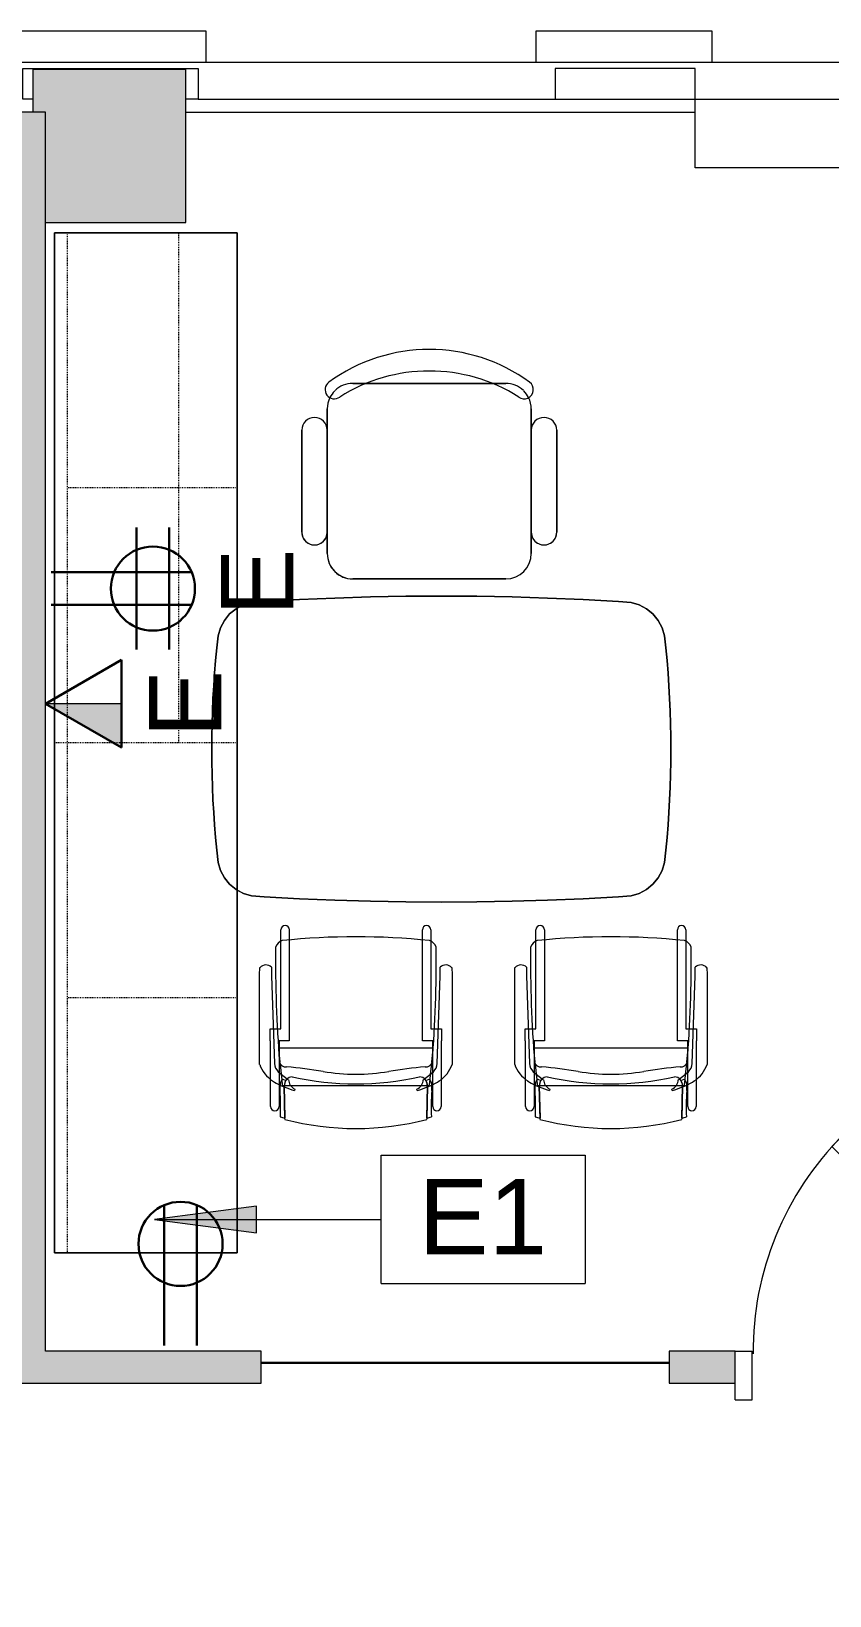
# Model space of a CAD drawing. Header units: inches. Extents: x 395 to 1878, y 644 to 1756.
# Drawn here: x 1168.1 to 1262, y 1571.5 to 1755.5 of the extents above; entities that cross this region are included whole.
import ezdxf

# ---------------------------------------------------------------- set-up
doc = ezdxf.new("R2010")
doc.units = ezdxf.units.IN
doc.header["$MEASUREMENT"] = 0
doc.linetypes.add('DASH 1_32_', pattern=[0.0625, 0.03125, -0.03125])
for name, color, linetype, lineweight in [('4694_52_BB$0$BHT', 7, 'Continuous', 9), ('4694_52_BB$0$BPT', 7, 'Continuous', 9), ('9t floor LINKED_dwg', 8, 'Continuous', 9), ('A-ANNO-KEYN', 231, 'Continuous', 9), ('A-ANNO-NOTE', 131, 'Continuous', 30), ('A-DOOR', 31, 'Continuous', 13), ('A-DOOR-FRAM', 31, 'Continuous', 20), ('A-GLAZ', 151, 'Continuous', 13), ('A-WALL-PATT', 111, 'Continuous', 13), ('I-FURN', 30, 'Continuous', 9), ('I-WALL', 2, 'Continuous', 13)]:
    doc.layers.add(name, color=color, linetype=linetype, lineweight=lineweight)
doc.styles.add('Arial_2', font='arial.ttf', dxfattribs={"height": 8.851796})
doc.styles.add('Swis721 Lt BT', font='swissl.ttf', dxfattribs={"height": 8.514638})

# ---------------------------------------------------------------- blocks, each defined once
blk = doc.blocks.new('9t floor LINKED_dwg-4848483-FIRST FLOOR POWER _ SIGNAL')
at = {"layer": '4694_52_BB$0$BHT'}
h = blk.add_hatch(color=256, dxfattribs=at)
h.paths.add_polyline_path([(464.5, 1484.5), (464.5, 1502.5), (446.5, 1502.5), (446.5, 1484.5)], flags=0)
h.paths.add_polyline_path([(450.28, 1613.51), (466.28, 1613.51), (466.28, 1613.94), (464.88, 1613.94), (464.88, 1617.69), (466.28, 1617.69), (466.28, 1626.51), (450.28, 1626.51), (450.28, 1620.5)], flags=0)
h.paths.add_polyline_path([(1058.75, 1731.51), (1062.93, 1731.51), (1062.93, 1747.5), (1049.93, 1747.5), (1049.93, 1731.51), (1058.75, 1731.51)], flags=0)
h.paths.add_polyline_path([(565.93, 1731.51), (578.93, 1731.51), (578.93, 1747.5), (565.93, 1747.5), (565.93, 1742.53)], flags=0)
h.paths.add_polyline_path([(810.73, 1731.51), (823.73, 1731.51), (823.73, 1747.5), (810.73, 1747.5)], flags=0)
h.paths.add_polyline_path([(446.5, 1733), (464.5, 1733), (464.5, 1751), (446.5, 1751)], flags=0)
h.paths.add_polyline_path([(928.25, 1733), (944.5, 1733), (944.5, 1746), (946.25, 1746), (946.25, 1751), (928.25, 1751), (928.25, 1746)], flags=0)
h.paths.add_polyline_path([(1169.75, 1733), (1186.25, 1733), (1186.25, 1751), (1168.25, 1751), (1168.25, 1746), (1169.75, 1746)], flags=0)
h.paths.add_polyline_path([(688.75, 1733), (706.25, 1733), (706.25, 1751), (688.25, 1751), (688.25, 1746), (688.75, 1746), (688.75, 1733.5)], flags=0)
at = {"layer": '4694_52_BB$0$BPT'}
for p, q in [((1186.63, 1751.88), (1229.43, 1751.88)), ((1246.18, 1751.88), (1289.43, 1751.88)), ((1187.68, 1747.51), (1229.68, 1747.51)), ((1246.18, 1747.51), (1290.17, 1747.51)), ((1186.25, 1746), (1246.18, 1746))]:
    blk.add_line(p, q, dxfattribs=at)
at = {"layer": '4694_52_BB$0$BPT', "flags": 128}
for points in [[(1188.63, 1755.5), (1165.63, 1755.5), (1165.63, 1751.88), (1188.63, 1751.88)], [(1248.18, 1755.5), (1227.43, 1755.5), (1227.43, 1751.88), (1248.18, 1751.88)], [(1229.68, 1747.5), (1246.18, 1747.5), (1246.18, 1751.13), (1229.68, 1751.13)]]:
    blk.add_lwpolyline(points, close=True, dxfattribs=at)
for points in [[(1168.25, 1747.5), (1167.08, 1747.5), (1167.08, 1751.13), (1187.68, 1751.13), (1187.68, 1747.5), (1186.25, 1747.5)], [(1186.25, 1751), (1168.25, 1751), (1168.25, 1746)], [(1169.75, 1733), (1186.25, 1733), (1186.25, 1751)], [(1291.19, 1739.45), (1246.18, 1739.45), (1246.18, 1747.5)]]:
    blk.add_lwpolyline(points, dxfattribs=at)
blk = doc.blocks.new('Single Flush - OTJ_SOLIDFLUSH_ALUM-4929015-FIRST FLOOR POWER _ SIGNAL')
at = {"layer": 'A-DOOR', "color": 8, "lineweight": 20}
for p, q in [((-7.42, 27.2), (-8.65, 25.96)), ((-8.65, 25.96), (16.67, 0.64)), ((17.91, 1.87), (-7.42, 27.2)), ((16.67, 0.64), (17.91, 1.87))]:
    blk.add_line(p, q, dxfattribs=at)
at = {"layer": 'A-DOOR', "lineweight": 9}
blk.add_arc((17.91, 1.87), 35.81, 135, 180.5, dxfattribs=at)
at = {"layer": 'A-DOOR-FRAM', "color": 8}
for p, q in [((-20, -3.87), (-20, 1.87)), ((-20, 1.87), (-18, 1.87)), ((-18, -3.87), (-18, 1.87)), ((18, -3.87), (18, 1.87)), ((18, 1.87), (20, 1.87)), ((20, -3.87), (20, 1.87)), ((-20, -3.87), (-18, -3.87)), ((18, -3.87), (20, -3.87))]:
    blk.add_line(p, q, dxfattribs=at)
blk = doc.blocks.new('Frameless opening with glazing - 48_ x 96_-4931144-FIRST FLOOR POWER _ SIGNAL')
at = {"layer": 'A-GLAZ', "lineweight": 30}
blk.add_line((-25.5, -0.5), (22.5, -0.5), dxfattribs=at)
blk = doc.blocks.new('F-Haworth_Chair_X99-Seminar - X99 Seminar Chair with Glides-V11-FIRST FLOOR POWER _ SIGNAL')
at = {"layer": 'I-FURN'}
for p, q in [((-8.82, 9.44), (-8.82, 10.78)), ((-8.82, -0.89), (-8.82, 9.44)), ((-7.83, 10.78), (-7.83, 9.57)), ((-7.83, 9.57), (-7.83, -2.27)), ((7.83, 9.57), (7.83, 10.78)), ((7.83, -2.27), (7.83, 9.57)), ((8.82, 10.78), (8.82, 9.44)), ((8.82, 9.44), (8.82, -0.89)), ((-11.32, 5.48), (-11.3, 6.32)), ((-9.92, 6.36), (-9.92, 5.36)), ((9.92, 5.36), (9.92, 6.36)), ((11.3, 6.32), (11.32, 5.48)), ((-11.32, -5.06), (-11.32, 5.48)), ((-9.92, 5.36), (-9.57, -4.97)), ((9.57, -4.97), (9.92, 5.36)), ((11.32, 5.48), (11.32, -5.06)), ((-10.07, -0.89), (-9.71, -0.89)), ((-10.07, -2.27), (-10.07, -0.89)), ((-9.71, -0.89), (-9.2, -0.89)), ((-9.2, -0.89), (-8.82, -0.89)), ((8.82, -0.89), (9.2, -0.89)), ((9.2, -0.89), (9.71, -0.89)), ((9.71, -0.89), (10.07, -0.89)), ((10.07, -0.89), (10.07, -2.27)), ((-10.04, -2.27), (-10.07, -2.27)), ((-10.04, -4.99), (-10.04, -2.27)), ((-9.07, -3.12), (9.07, -3.12)), ((-9.07, -3.2), (-9.07, -3.12)), ((-8.9, -4.8), (-9.07, -3.2)), ((-9.04, -2.27), (-9.04, -3.12)), ((-7.83, -2.27), (-9.04, -2.27)), ((-9.04, -3.12), (-9.04, -3.43)), ((-9.04, -3.43), (-9.04, -3.62)), ((-9.04, -3.62), (-9.04, -5.99)), ((9.04, -2.27), (7.83, -2.27)), ((9.07, -3.2), (8.9, -4.8)), ((9.04, -3.12), (9.04, -2.27)), ((9.04, -3.43), (9.04, -3.12)), ((9.04, -3.62), (9.04, -3.43)), ((9.04, -5.99), (9.04, -3.62)), ((9.07, -3.12), (9.07, -3.2)), ((10.04, -2.27), (10.04, -4.99)), ((10.07, -2.27), (10.04, -2.27)), ((-10.04, -6.81), (-10.04, -5)), ((-8.88, -4.99), (-8.89, -4.91)), ((-8.75, -6.22), (-8.88, -4.99)), ((8.88, -4.99), (8.75, -6.22)), ((8.89, -4.91), (8.88, -4.99)), ((10.04, -5), (10.04, -6.81)), ((-10.04, -10.02), (-10.04, -6.81)), ((-9.13, -5.92), (-8.07, -6.77)), ((-9.04, -5.99), (-9.04, -7.4)), ((-8.68, -6.87), (-8.75, -6.22)), ((-8.62, -7.42), (-8.68, -6.87)), ((-8.61, -6.81), (-8.23, -6.95)), ((-8.03, -6.81), (-7.95, -6.87)), ((7.95, -6.87), (8.03, -6.81)), ((8.07, -6.77), (9.13, -5.92)), ((8.23, -6.95), (8.61, -6.81)), ((8.68, -6.87), (8.62, -7.42)), ((8.75, -6.22), (8.68, -6.87)), ((9.04, -7.4), (9.04, -5.99)), ((10.04, -6.81), (10.04, -10.02)), ((-9.04, -7.4), (-9.04, -10.02)), ((-8.6, -7.6), (-8.62, -7.43)), ((-8.49, -7.6), (-8.56, -7.6)), ((-8.42, -7.57), (-8.34, -11.37)), ((-8.34, -11.52), (-8.42, -7.57)), ((-7.65, -7.6), (-8.4, -7.6)), ((7.65, -7.6), (-7.65, -7.6)), ((-7.18, -7.99), (-7.21, -8.13)), ((7.21, -8.13), (7.18, -7.99)), ((8.4, -7.6), (7.65, -7.6)), ((8.34, -11.37), (8.42, -7.57)), ((8.42, -7.57), (8.34, -11.52)), ((8.56, -7.6), (8.49, -7.6)), ((8.62, -7.43), (8.6, -7.6)), ((9.04, -10.02), (9.04, -7.4))]:
    blk.add_line(p, q, dxfattribs=at)
for centre, radius, start, end in [((-8.32, 10.78), 0.495, 0, 180), ((8.32, 10.78), 0.495, 0, 180), ((-8.21, 8.28), 1.31, 110.0433, 159.9567), ((0, -75.01), 84.96, 84.1475, 95.8525), ((8.21, 8.28), 1.31, 20.0433, 69.9567), ((144.06, 7.32), 153.52, 179.4749, 184.5213), ((-144.06, 7.32), 153.52, 355.4787, 0.5251), ((-10.58, 5.68), 0.956, 45.8901, 138.1099), ((10.58, 5.68), 0.956, 41.8901, 134.1099), ((-7.87, -3.92), 3.63, 198.1789, 238.0478), ((-8.18, -4.9), 1.39, 182.8013, 227.1078), ((-8.24, -4.59), 0.763, 194.2338, 275.7662), ((-11.32, -48.08), 42.84, 79.9767, 85.7699), ((11.32, -48.08), 42.84, 94.2301, 100.0233), ((8.24, -4.59), 0.763, 264.2338, 345.7662), ((8.18, -4.9), 1.39, 312.8922, 357.1987), ((7.87, -3.92), 3.63, 301.9522, 341.8211), ((-4.71, 1.15), 9.61, 238.0478, 243.9964), ((-5.2, -7.86), 3.74, 170.0936, 184.0143), ((-8.28, -7.33), 0.613, 122.5427, 170.0936), ((-7.37, -7.55), 1.05, 95.9554, 181.1786), ((-7.37, -7.55), 1.05, 145.2002, 181.1786), ((-6.55, -6.76), 1.38, 185.0878, 212.4248), ((0, 26.49), 33.83, 257.2285, 282.7715), ((0, 15.97), 22.19, 259.9767, 280.0233), ((7.37, -7.55), 1.05, 358.8214, 84.0446), ((6.55, -6.76), 1.38, 327.5752, 354.9122), ((7.37, -7.55), 1.05, 358.8214, 34.7998), ((8.28, -7.33), 0.613, 9.9064, 57.4573), ((5.2, -7.86), 3.74, 355.9857, 9.9064), ((4.71, 1.15), 9.61, 296.0036, 301.9522), ((-36.06, -10.03), 27.2, 357.4882, 4.0143), ((-4.71, 1.15), 9.61, 243.9964, 246.4906), ((-4.71, 1.15), 9.61, 246.6393, 247.073), ((-4.71, 1.15), 9.61, 247.2631, 254.9334), ((-6.55, -6.76), 1.38, 214.0187, 242.9497), ((6.55, -6.76), 1.38, 297.0503, 325.9813), ((4.71, 1.15), 9.61, 285.0666, 292.7369), ((4.71, 1.15), 9.61, 292.927, 293.3607), ((4.71, 1.15), 9.61, 293.5094, 296.0036), ((36.06, -10.03), 27.2, 175.9857, 182.5118), ((-9.54, -10.02), 0.498, 180, 0), ((9.54, -10.02), 0.498, 180, 0), ((0, 20.73), 33.17, 254.4478, 255.4234), ((0, 20.29), 32.89, 255.304, 284.6925), ((0, 20.73), 33.17, 284.5766, 285.5522)]:
    blk.add_arc(centre, radius, start, end, dxfattribs=at)
blk = doc.blocks.new('F-Haworth_Chair_X99-Seminar - X99 Seminar Chair with Glides-V12-FIRST FLOOR POWER _ SIGNAL')
at = {"layer": 'I-FURN'}
for p, q in [((-8.82, 9.44), (-8.82, 10.78)), ((-8.82, -0.89), (-8.82, 9.44)), ((-7.83, 10.78), (-7.83, 9.57)), ((-7.83, 9.57), (-7.83, -2.27)), ((7.83, 9.57), (7.83, 10.78)), ((7.83, -2.27), (7.83, 9.57)), ((8.82, 10.78), (8.82, 9.44)), ((8.82, 9.44), (8.82, -0.89)), ((-11.32, 5.48), (-11.3, 6.32)), ((-9.92, 6.36), (-9.92, 5.36)), ((9.92, 5.36), (9.92, 6.36)), ((11.3, 6.32), (11.32, 5.48)), ((-11.32, -5.06), (-11.32, 5.48)), ((-9.92, 5.36), (-9.57, -4.97)), ((9.57, -4.97), (9.92, 5.36)), ((11.32, 5.48), (11.32, -5.06)), ((-10.07, -0.89), (-9.71, -0.89)), ((-10.07, -2.27), (-10.07, -0.89)), ((-9.71, -0.89), (-9.2, -0.89)), ((-9.2, -0.89), (-8.82, -0.89)), ((8.82, -0.89), (9.2, -0.89)), ((9.2, -0.89), (9.71, -0.89)), ((9.71, -0.89), (10.07, -0.89)), ((10.07, -0.89), (10.07, -2.27)), ((-10.04, -2.27), (-10.07, -2.27)), ((-10.04, -4.99), (-10.04, -2.27)), ((-9.07, -3.12), (-5.83, -3.12)), ((-9.07, -3.2), (-9.07, -3.12)), ((-8.9, -4.8), (-9.07, -3.2)), ((-9.04, -2.27), (-9.04, -3.12)), ((-7.83, -2.27), (-9.04, -2.27)), ((-9.04, -3.12), (-9.04, -3.43)), ((-9.04, -3.43), (-9.04, -3.62)), ((-9.04, -3.62), (-9.04, -5.99)), ((-5.8, -3.12), (5.76, -3.12)), ((5.8, -3.12), (9.07, -3.12)), ((9.04, -2.27), (7.83, -2.27)), ((9.07, -3.2), (8.9, -4.8)), ((9.04, -3.12), (9.04, -2.27)), ((9.04, -3.43), (9.04, -3.12)), ((9.04, -3.62), (9.04, -3.43)), ((9.04, -5.99), (9.04, -3.62)), ((9.07, -3.12), (9.07, -3.2)), ((10.04, -2.27), (10.04, -4.99)), ((10.07, -2.27), (10.04, -2.27)), ((-10.04, -6.81), (-10.04, -5)), ((-8.88, -4.99), (-8.89, -4.91)), ((-8.75, -6.22), (-8.88, -4.99)), ((8.88, -4.99), (8.75, -6.22)), ((8.89, -4.91), (8.88, -4.99)), ((10.04, -5), (10.04, -6.81)), ((-10.04, -10.02), (-10.04, -6.81)), ((-9.13, -5.92), (-8.07, -6.77)), ((-9.04, -5.99), (-9.04, -7.4)), ((-8.68, -6.87), (-8.75, -6.22)), ((-8.62, -7.42), (-8.68, -6.87)), ((-8.61, -6.81), (-8.23, -6.95)), ((-8.03, -6.81), (-7.95, -6.87)), ((7.95, -6.87), (8.03, -6.81)), ((8.07, -6.77), (9.13, -5.92)), ((8.23, -6.95), (8.61, -6.81)), ((8.68, -6.87), (8.62, -7.42)), ((8.75, -6.22), (8.68, -6.87)), ((9.04, -7.4), (9.04, -5.99)), ((10.04, -6.81), (10.04, -10.02)), ((-9.04, -7.4), (-9.04, -10.02)), ((-8.6, -7.6), (-8.62, -7.43)), ((-8.49, -7.6), (-8.56, -7.6)), ((-8.42, -7.57), (-8.34, -11.37)), ((-8.34, -11.52), (-8.42, -7.57)), ((-7.65, -7.6), (-8.4, -7.6)), ((7.65, -7.6), (-7.65, -7.6)), ((-7.18, -7.99), (-7.21, -8.13)), ((7.21, -8.13), (7.18, -7.99)), ((8.4, -7.6), (7.65, -7.6)), ((8.34, -11.37), (8.42, -7.57)), ((8.42, -7.57), (8.34, -11.52)), ((8.56, -7.6), (8.49, -7.6)), ((8.62, -7.43), (8.6, -7.6)), ((9.04, -10.02), (9.04, -7.4))]:
    blk.add_line(p, q, dxfattribs=at)
for centre, radius, start, end in [((-8.32, 10.78), 0.495, 0, 180), ((8.32, 10.78), 0.495, 0, 180), ((-8.21, 8.28), 1.31, 110.0433, 159.9567), ((0, -75.01), 84.96, 84.1475, 95.8525), ((8.21, 8.28), 1.31, 20.0433, 69.9567), ((144.06, 7.32), 153.52, 179.4749, 184.5213), ((-144.06, 7.32), 153.52, 355.4787, 0.5251), ((-10.58, 5.68), 0.956, 45.8901, 138.1099), ((10.58, 5.68), 0.956, 41.8901, 134.1099), ((-7.87, -3.92), 3.63, 198.1789, 238.0478), ((-8.18, -4.9), 1.39, 182.8013, 227.1078), ((-8.24, -4.59), 0.763, 194.2338, 275.7662), ((-11.32, -48.08), 42.84, 79.9767, 85.7699), ((11.32, -48.08), 42.84, 94.2301, 100.0233), ((8.24, -4.59), 0.763, 264.2338, 345.7662), ((8.18, -4.9), 1.39, 312.8922, 357.1987), ((7.87, -3.92), 3.63, 301.9522, 341.8211), ((-4.71, 1.15), 9.61, 238.0478, 243.9964), ((-5.2, -7.86), 3.74, 170.0936, 184.0143), ((-8.28, -7.33), 0.613, 122.5427, 170.0936), ((-7.37, -7.55), 1.05, 95.9554, 181.1786), ((-7.37, -7.55), 1.05, 145.2002, 181.1786), ((-6.55, -6.76), 1.38, 185.0878, 212.4248), ((0, 26.49), 33.83, 257.2285, 282.7715), ((0, 15.97), 22.19, 259.9767, 280.0233), ((7.37, -7.55), 1.05, 358.8214, 84.0446), ((6.55, -6.76), 1.38, 327.5752, 354.9122), ((7.37, -7.55), 1.05, 358.8214, 34.7998), ((8.28, -7.33), 0.613, 9.9064, 57.4573), ((5.2, -7.86), 3.74, 355.9857, 9.9064), ((4.71, 1.15), 9.61, 296.0036, 301.9522), ((-36.06, -10.03), 27.2, 357.4882, 4.0143), ((-4.71, 1.15), 9.61, 243.9964, 246.4906), ((-4.71, 1.15), 9.61, 246.6393, 247.073), ((-4.71, 1.15), 9.61, 247.2631, 254.9334), ((-6.55, -6.76), 1.38, 214.0187, 242.9497), ((6.55, -6.76), 1.38, 297.0503, 325.9813), ((4.71, 1.15), 9.61, 285.0666, 292.7369), ((4.71, 1.15), 9.61, 292.927, 293.3607), ((4.71, 1.15), 9.61, 293.5094, 296.0036), ((36.06, -10.03), 27.2, 175.9857, 182.5118), ((-9.54, -10.02), 0.498, 180, 0), ((9.54, -10.02), 0.498, 180, 0), ((0, 20.73), 33.17, 254.4478, 255.4234), ((0, 20.29), 32.89, 255.304, 284.6925), ((0, 20.73), 33.17, 284.5766, 285.5522)]:
    blk.add_arc(centre, radius, start, end, dxfattribs=at)
blk = doc.blocks.new('T-Shaped Desk 14 - T-Shaped Desk 1-4946759-FIRST FLOOR POWER _ SIGNAL')
at = {"layer": 'I-FURN'}
for p, q in [((1416.2, 1608.31), (1394.7, 1608.31)), ((1394.7, 1608.31), (1394.7, 1488.31)), ((1394.7, 1488.31), (1394.7, 1608.31)), ((1394.7, 1608.31), (1416.2, 1608.31)), ((1416.2, 1488.31), (1416.2, 1608.31)), ((1416.2, 1608.31), (1416.2, 1564.16)), ((1416.93, 1564.55), (1416.06, 1564.08)), ((1416.06, 1564.08), (1416.2, 1564.16)), ((1416.2, 1564.16), (1416.93, 1564.55)), ((1416.2, 1564.14), (1416.2, 1530.97)), ((1417.87, 1564.83), (1416.93, 1564.55)), ((1416.93, 1564.55), (1417.87, 1564.83)), ((1419.36, 1564.93), (1417.87, 1564.83)), ((1417.87, 1564.83), (1419.36, 1564.93)), ((1423.52, 1565.16), (1419.36, 1564.93)), ((1419.36, 1564.93), (1423.52, 1565.16)), ((1427.69, 1565.33), (1423.52, 1565.16)), ((1423.52, 1565.16), (1427.69, 1565.33)), ((1431.86, 1565.46), (1427.69, 1565.33)), ((1427.69, 1565.33), (1431.86, 1565.46)), ((1436.03, 1565.54), (1431.86, 1565.46)), ((1431.86, 1565.46), (1436.03, 1565.54)), ((1440.2, 1565.56), (1436.03, 1565.54)), ((1436.03, 1565.54), (1440.2, 1565.56)), ((1444.37, 1565.54), (1440.2, 1565.56)), ((1440.2, 1565.56), (1444.37, 1565.54)), ((1448.54, 1565.46), (1444.37, 1565.54)), ((1444.37, 1565.54), (1448.54, 1565.46)), ((1452.7, 1565.33), (1448.54, 1565.46)), ((1448.54, 1565.46), (1452.7, 1565.33)), ((1456.87, 1565.16), (1452.7, 1565.33)), ((1452.7, 1565.33), (1456.87, 1565.16)), ((1461.04, 1564.93), (1456.87, 1565.16)), ((1456.87, 1565.16), (1461.04, 1564.93)), ((1462.52, 1564.83), (1461.04, 1564.93)), ((1461.04, 1564.93), (1462.52, 1564.83)), ((1463.46, 1564.55), (1462.52, 1564.83)), ((1462.52, 1564.83), (1463.46, 1564.55)), ((1464.33, 1564.08), (1463.46, 1564.55)), ((1463.46, 1564.55), (1464.33, 1564.08)), ((1414.68, 1562.7), (1414.22, 1561.83)), ((1414.22, 1561.83), (1414.68, 1562.7)), ((1415.3, 1563.46), (1414.68, 1562.7)), ((1414.68, 1562.7), (1415.3, 1563.46)), ((1416.06, 1564.08), (1415.3, 1563.46)), ((1415.3, 1563.46), (1416.06, 1564.08)), ((1465.09, 1563.46), (1464.33, 1564.08)), ((1464.33, 1564.08), (1465.09, 1563.46)), ((1465.71, 1562.7), (1465.09, 1563.46)), ((1465.09, 1563.46), (1465.71, 1562.7)), ((1466.18, 1561.83), (1465.71, 1562.7)), ((1465.71, 1562.7), (1466.18, 1561.83)), ((1413.93, 1560.89), (1413.78, 1559.46)), ((1413.78, 1559.46), (1413.93, 1560.89)), ((1414.22, 1561.83), (1413.93, 1560.89)), ((1413.93, 1560.89), (1414.22, 1561.83)), ((1466.46, 1560.89), (1466.18, 1561.83)), ((1466.18, 1561.83), (1466.46, 1560.89)), ((1466.61, 1559.46), (1466.46, 1560.89)), ((1466.46, 1560.89), (1466.61, 1559.46)), ((1413.78, 1559.46), (1413.64, 1557.97)), ((1413.64, 1557.97), (1413.78, 1559.46)), ((1466.75, 1557.97), (1466.61, 1559.46)), ((1466.61, 1559.46), (1466.75, 1557.97)), ((1413.64, 1557.97), (1413.52, 1556.49)), ((1413.52, 1556.49), (1413.64, 1557.97)), ((1466.87, 1556.49), (1466.75, 1557.97)), ((1466.75, 1557.97), (1466.87, 1556.49)), ((1413.42, 1555), (1413.34, 1553.52)), ((1413.34, 1553.52), (1413.42, 1555)), ((1413.52, 1556.49), (1413.42, 1555)), ((1413.42, 1555), (1413.52, 1556.49)), ((1466.97, 1555), (1466.87, 1556.49)), ((1466.87, 1556.49), (1466.97, 1555)), ((1467.05, 1553.52), (1466.97, 1555)), ((1466.97, 1555), (1467.05, 1553.52)), ((1413.34, 1553.52), (1413.28, 1552.03)), ((1413.28, 1552.03), (1413.34, 1553.52)), ((1467.11, 1552.03), (1467.05, 1553.52)), ((1467.05, 1553.52), (1467.11, 1552.03)), ((1413.28, 1552.03), (1413.23, 1550.54)), ((1413.23, 1550.54), (1413.28, 1552.03)), ((1467.16, 1550.54), (1467.11, 1552.03)), ((1467.11, 1552.03), (1467.16, 1550.54)), ((1413.23, 1550.54), (1413.21, 1549.05)), ((1413.21, 1549.05), (1413.23, 1550.54)), ((1467.19, 1549.05), (1467.16, 1550.54)), ((1467.16, 1550.54), (1467.19, 1549.05)), ((1413.21, 1549.05), (1413.2, 1547.56)), ((1413.2, 1547.56), (1413.21, 1549.05)), ((1467.2, 1547.56), (1467.19, 1549.05)), ((1467.19, 1549.05), (1467.2, 1547.56)), ((1413.2, 1547.56), (1413.21, 1546.08)), ((1413.21, 1546.08), (1413.2, 1547.56)), ((1413.21, 1546.08), (1413.23, 1544.59)), ((1413.23, 1544.59), (1413.21, 1546.08)), ((1467.16, 1544.59), (1467.19, 1546.08)), ((1467.19, 1546.08), (1467.16, 1544.59)), ((1467.19, 1546.08), (1467.2, 1547.56)), ((1467.2, 1547.56), (1467.19, 1546.08)), ((1413.23, 1544.59), (1413.28, 1543.1)), ((1413.28, 1543.1), (1413.23, 1544.59)), ((1467.11, 1543.1), (1467.16, 1544.59)), ((1467.16, 1544.59), (1467.11, 1543.1)), ((1413.28, 1543.1), (1413.34, 1541.61)), ((1413.34, 1541.61), (1413.28, 1543.1)), ((1467.05, 1541.61), (1467.11, 1543.1)), ((1467.11, 1543.1), (1467.05, 1541.61)), ((1413.34, 1541.61), (1413.42, 1540.12)), ((1413.42, 1540.12), (1413.34, 1541.61)), ((1466.97, 1540.12), (1467.05, 1541.61)), ((1467.05, 1541.61), (1466.97, 1540.12)), ((1413.42, 1540.12), (1413.52, 1538.64)), ((1413.52, 1538.64), (1413.42, 1540.12)), ((1413.52, 1538.64), (1413.64, 1537.16)), ((1413.64, 1537.16), (1413.52, 1538.64)), ((1466.75, 1537.16), (1466.87, 1538.64)), ((1466.87, 1538.64), (1466.75, 1537.16)), ((1466.87, 1538.64), (1466.97, 1540.12)), ((1466.97, 1540.12), (1466.87, 1538.64)), ((1413.64, 1537.16), (1413.78, 1535.67)), ((1413.78, 1535.67), (1413.64, 1537.16)), ((1466.61, 1535.67), (1466.75, 1537.16)), ((1466.75, 1537.16), (1466.61, 1535.67)), ((1413.78, 1535.67), (1413.93, 1534.24)), ((1413.93, 1534.24), (1413.78, 1535.67)), ((1466.46, 1534.24), (1466.61, 1535.67)), ((1466.61, 1535.67), (1466.46, 1534.24)), ((1413.93, 1534.24), (1414.22, 1533.3)), ((1414.22, 1533.3), (1413.93, 1534.24)), ((1414.22, 1533.3), (1414.68, 1532.43)), ((1414.68, 1532.43), (1414.22, 1533.3)), ((1465.71, 1532.43), (1466.18, 1533.3)), ((1466.18, 1533.3), (1465.71, 1532.43)), ((1466.18, 1533.3), (1466.46, 1534.24)), ((1466.46, 1534.24), (1466.18, 1533.3)), ((1414.68, 1532.43), (1415.3, 1531.67)), ((1415.3, 1531.67), (1414.68, 1532.43)), ((1415.3, 1531.67), (1416.06, 1531.05)), ((1416.06, 1531.05), (1415.3, 1531.67)), ((1416.06, 1531.05), (1416.93, 1530.58)), ((1416.2, 1530.97), (1416.06, 1531.05)), ((1463.46, 1530.58), (1464.33, 1531.05)), ((1464.33, 1531.05), (1463.46, 1530.58)), ((1464.33, 1531.05), (1465.09, 1531.67)), ((1465.09, 1531.67), (1464.33, 1531.05)), ((1465.09, 1531.67), (1465.71, 1532.43)), ((1465.71, 1532.43), (1465.09, 1531.67)), ((1416.93, 1530.58), (1416.2, 1530.97)), ((1416.2, 1530.97), (1416.2, 1488.31)), ((1416.93, 1530.58), (1417.87, 1530.3)), ((1417.87, 1530.3), (1416.93, 1530.58)), ((1417.87, 1530.3), (1419.36, 1530.2)), ((1419.36, 1530.2), (1417.87, 1530.3)), ((1419.36, 1530.2), (1423.52, 1529.97)), ((1423.52, 1529.97), (1419.36, 1530.2)), ((1423.52, 1529.97), (1427.69, 1529.8)), ((1427.69, 1529.8), (1423.52, 1529.97)), ((1427.69, 1529.8), (1431.86, 1529.67)), ((1431.86, 1529.67), (1427.69, 1529.8)), ((1431.86, 1529.67), (1436.03, 1529.59)), ((1436.03, 1529.59), (1431.86, 1529.67)), ((1436.03, 1529.59), (1440.2, 1529.56)), ((1440.2, 1529.56), (1436.03, 1529.59)), ((1440.2, 1529.56), (1444.37, 1529.59)), ((1444.37, 1529.59), (1440.2, 1529.56)), ((1444.37, 1529.59), (1448.54, 1529.67)), ((1448.54, 1529.67), (1444.37, 1529.59)), ((1448.54, 1529.67), (1452.7, 1529.8)), ((1452.7, 1529.8), (1448.54, 1529.67)), ((1452.7, 1529.8), (1456.87, 1529.97)), ((1456.87, 1529.97), (1452.7, 1529.8)), ((1456.87, 1529.97), (1461.04, 1530.2)), ((1461.04, 1530.2), (1456.87, 1529.97)), ((1461.04, 1530.2), (1462.52, 1530.3)), ((1462.52, 1530.3), (1461.04, 1530.2)), ((1462.52, 1530.3), (1463.46, 1530.58)), ((1463.46, 1530.58), (1462.52, 1530.3)), ((1394.7, 1488.31), (1416.2, 1488.31)), ((1416.2, 1488.31), (1394.7, 1488.31))]:
    blk.add_line(p, q, dxfattribs=at)
at = {"layer": 'I-FURN', "linetype": 'DASH 1_32_'}
for p, q in [((1396.2, 1608.31), (1396.2, 1578.31)), ((1409.33, 1548.31), (1409.33, 1608.31)), ((1396.2, 1578.31), (1396.2, 1548.31)), ((1416.2, 1578.31), (1396.2, 1578.31)), ((1396.2, 1548.31), (1394.7, 1548.31)), ((1396.2, 1548.31), (1396.2, 1518.31)), ((1416.2, 1548.31), (1396.2, 1548.31)), ((1396.2, 1518.31), (1396.2, 1488.31)), ((1416.2, 1518.31), (1396.2, 1518.31))]:
    blk.add_line(p, q, dxfattribs=at)
blk = doc.blocks.new('F-Chairs1 - Workstation-V30-FIRST FLOOR POWER _ SIGNAL')
at = {"layer": 'I-FURN'}
for p, q in [((-9, 27), (9, 27)), ((9, 27), (-9, 27)), ((-9, 27), (9, 27)), ((-12, 7), (-12, 24)), ((-12, 24), (-12, 21.5)), ((-12, 21.5), (-12, 24)), ((12, 24), (12, 7)), ((12, 21.5), (12, 24)), ((12, 24), (12, 21.5)), ((-15, 9.5), (-15, 21.5)), ((-15, 21.5), (-15, 9.5)), ((-15, 9.5), (-15, 21.5)), ((-12, 9.5), (-12, 21.5)), ((-12, 21.5), (-12, 9.5)), ((-12, 21.5), (-12, 9.5)), ((-12, 9.5), (-12, 21.5)), ((12, 21.5), (12, 9.5)), ((12, 9.5), (12, 21.5)), ((12, 9.5), (12, 21.5)), ((12, 21.5), (12, 9.5)), ((15, 21.5), (15, 9.5)), ((15, 9.5), (15, 21.5)), ((15, 21.5), (15, 9.5)), ((-12, 9.5), (-12, 7)), ((-12, 7), (-12, 9.5)), ((12, 7), (12, 9.5)), ((12, 9.5), (12, 7)), ((-9, 4), (-7.33, 4)), ((-7.33, 4), (-9, 4)), ((7.44, 4), (-7.44, 4)), ((-7.33, 4), (7.33, 4)), ((7.33, 4), (-7.33, 4)), ((7.33, 4), (9, 4)), ((9, 4), (7.33, 4))]:
    blk.add_line(p, q, dxfattribs=at)
for centre, radius, start, end in [((-9, 24), 3, 90, 180), ((-9, 24), 3, 90, 180), ((-9, 24), 3, 90, 180), ((9, 24), 3, 360, 90), ((9, 24), 3, 360, 90), ((9, 24), 3, 0, 90), ((-13.5, 21.5), 1.5, 360, 180), ((-13.5, 21.5), 1.5, 360, 180), ((-13.5, 21.5), 1.5, 0, 180), ((13.5, 21.5), 1.5, 360, 180), ((13.5, 21.5), 1.5, 360, 180), ((13.5, 21.5), 1.5, 0, 180), ((-13.5, 9.5), 1.5, 180, 360), ((-13.5, 9.5), 1.5, 180, 360), ((-13.5, 9.5), 1.5, 180, 0), ((13.5, 9.5), 1.5, 180, 360), ((13.5, 9.5), 1.5, 180, 360), ((13.5, 9.5), 1.5, 180, 0), ((-11.17, 4.73), 1.08, 53.8255, 233.8255), ((-11.17, 4.73), 1.08, 53.8255, 233.8255), ((-11.17, 4.73), 1.08, 53.8255, 233.8255), ((-9, 7), 3, 180, 206.2836), ((-9, 7), 3, 180, 206.3953), ((-9, 7), 3, 180, 206.3953), ((-9, 7), 3, 206.3953, 225), ((-9, 7), 3, 206.3953, 225), ((0, 22.18), 19.64, 237.5758, 302.4242), ((0, 22.18), 19.64, 237.5758, 302.4242), ((0, 22.18), 19.64, 237.5758, 302.4242), ((11.17, 4.73), 1.08, 306.1745, 126.1745), ((11.17, 4.73), 1.08, 306.1745, 126.1745), ((11.17, 4.73), 1.08, 306.1745, 126.1745), ((9, 7), 3, 315, 333.6047), ((9, 7), 3, 315, 333.6047), ((9, 7), 3, 333.7164, 360), ((9, 7), 3, 333.6047, 0), ((9, 7), 3, 333.6047, 0), ((0, 20), 20, 233.8255, 306.1745), ((0, 20), 20, 233.8255, 306.1745), ((0, 20), 20, 233.8255, 306.1745), ((-9, 7), 3, 225.9978, 270), ((-9, 7), 3, 225.9978, 270), ((9, 7), 3, 270, 314.0022), ((9, 7), 3, 270, 314.0022)]:
    blk.add_arc(centre, radius, start, end, dxfattribs=at)
blk = doc.blocks.new('Keynote Tag - Keynote Number - Boxed-135510-FIRST FLOOR POWER _ SIGNAL')
at = {"layer": 'A-ANNO-KEYN'}
for p, q in [((-0.125, -0.0792), (-0.125, 0.0781)), ((-0.125, 0.0781), (0.125, 0.0781)), ((0.125, 0.0781), (0.125, -0.0792)), ((-0.125, -0.0792), (0.125, -0.0792))]:
    blk.add_line(p, q, dxfattribs=at)

msp = doc.modelspace()

# ---------------------------------------------------------------- hatches: boundary and pattern name
at = {"layer": 'A-ANNO-KEYN'}
msp.add_hatch(color=256, dxfattribs=at).paths.add_polyline_path([(1182.57, 1615.74), (1194.57, 1614.16), (1194.57, 1617.32)], flags=0)
at = {"layer": 'A-ANNO-NOTE', "lineweight": 9}
msp.add_hatch(color=256, dxfattribs=at).paths.add_polyline_path([(1178.68, 1671.24), (1178.68, 1676.4), (1169.75, 1676.4)], flags=0)
at = {"layer": 'A-WALL-PATT', "lineweight": 9}
msp.add_hatch(color=7, dxfattribs=at).paths.add_polyline_path([(1169.75, 1600.25), (1169.75, 1746), (1166, 1746), (1166, 1600.25)], flags=0)
h = msp.add_hatch(color=7, dxfattribs=at)
h.paths.add_polyline_path([(1414.8, 1596.5), (1427.5, 1596.5), (1427.5, 1600.25), (1398.88, 1600.25), (1398.88, 1596.5), (1404.5, 1596.5)], flags=0)
h.paths.add_polyline_path([(1342.88, 1596.5), (1350.88, 1596.5), (1350.88, 1600.25), (1342.88, 1600.25)], flags=0)
h.paths.add_polyline_path([(1302.88, 1596.5), (1302.88, 1600.25), (1290.88, 1600.25), (1290.88, 1596.5), (1298.75, 1596.5)], flags=0)
h.paths.add_polyline_path([(1195.12, 1596.5), (1195.12, 1600.25), (1166, 1600.25), (1166, 1596.5), (1192.3, 1596.5)], flags=0)
h.paths.add_polyline_path([(1250.88, 1596.5), (1250.88, 1600.25), (1243.12, 1600.25), (1243.12, 1596.5)], flags=0)

# ---------------------------------------------------------------- linework, layer by layer
at = {"layer": 'A-ANNO-KEYN'}
for p, q in [((1194.57, 1617.32), (1182.57, 1615.74)), ((1182.57, 1615.74), (1194.57, 1614.16)), ((1182.57, 1615.74), (1209.21, 1615.74)), ((1194.57, 1614.16), (1194.57, 1617.32))]:
    msp.add_line(p, q, dxfattribs=at)
at = {"layer": 'A-ANNO-NOTE'}
for p, q in [((1180.45, 1697.12), (1180.45, 1682.77)), ((1184.28, 1697.12), (1184.28, 1682.77)), ((1170.4, 1691.86), (1186.93, 1691.86)), ((1170.4, 1688.03), (1186.93, 1688.03)), ((1169.75, 1676.4), (1178.68, 1681.56)), ((1178.68, 1681.56), (1178.68, 1671.24)), ((1169.75, 1676.4), (1178.68, 1671.24)), ((1183.7, 1600.9), (1183.7, 1617.43)), ((1187.53, 1600.9), (1187.53, 1617.43))]:
    msp.add_line(p, q, dxfattribs=at)
at = {"layer": 'A-ANNO-NOTE', "lineweight": 9}
for p, q in [((1169.75, 1676.4), (1178.68, 1671.24)), ((1178.68, 1676.4), (1169.75, 1676.4)), ((1178.68, 1671.24), (1178.68, 1676.4))]:
    msp.add_line(p, q, dxfattribs=at)
at = {"layer": 'A-ANNO-NOTE'}
for centre in [(1182.37, 1689.95), (1185.62, 1612.87)]:
    msp.add_circle(centre, 4.95, dxfattribs=at)
at = {"layer": 'I-WALL', "color": 8, "lineweight": 20}
for p, q in [((1169.75, 1746), (1166, 1746)), ((1169.75, 1600.25), (1169.75, 1746)), ((1195.12, 1600.25), (1169.75, 1600.25)), ((1195.12, 1596.5), (1195.12, 1600.25)), ((1250.88, 1600.25), (1243.12, 1600.25)), ((1243.12, 1600.25), (1243.12, 1596.5)), ((1250.88, 1596.5), (1250.88, 1600.25)), ((1166, 1596.5), (1195.12, 1596.5)), ((1243.12, 1596.5), (1250.88, 1596.5))]:
    msp.add_line(p, q, dxfattribs=at)

# ---------------------------------------------------------------- block references
at = {"layer": '9t floor LINKED_dwg', "color": 7}
msp.add_blockref('9t floor LINKED_dwg-4848483-FIRST FLOOR POWER _ SIGNAL', (0, 0), dxfattribs=at)
at = {"layer": 'A-ANNO-KEYN', "xscale": 95.99999999999994, "yscale": 95.99999999999994, "zscale": 95.99999999999994}
msp.add_blockref('Keynote Tag - Keynote Number - Boxed-135510-FIRST FLOOR POWER _ SIGNAL', (1221.21, 1615.8), dxfattribs=at)
at = {"layer": 'A-DOOR'}
msp.add_blockref('Single Flush - OTJ_SOLIDFLUSH_ALUM-4929015-FIRST FLOOR POWER _ SIGNAL', (1270.88, 1598.38), dxfattribs=at)
at = {"layer": 'A-GLAZ', "rotation": 180}
msp.add_blockref('Frameless opening with glazing - 48_ x 96_-4931144-FIRST FLOOR POWER _ SIGNAL', (1217.62, 1598.38), dxfattribs=at)
at = {"layer": 'I-FURN'}
for name, p in [('T-Shaped Desk 14 - T-Shaped Desk 1-4946759-FIRST FLOOR POWER _ SIGNAL', (-223.9, 123.5)), ('F-Haworth_Chair_X99-Seminar - X99 Seminar Chair with Glides-V12-FIRST FLOOR POWER _ SIGNAL', (1206.25, 1639.04)), ('F-Haworth_Chair_X99-Seminar - X99 Seminar Chair with Glides-V11-FIRST FLOOR POWER _ SIGNAL', (1236.25, 1639.04))]:
    msp.add_blockref(name, p, dxfattribs=at)
at = {"layer": 'I-FURN', "rotation": 180}
msp.add_blockref('F-Chairs1 - Workstation-V30-FIRST FLOOR POWER _ SIGNAL', (1214.88, 1718.08), dxfattribs=at)

# ---------------------------------------------------------------- texts
at = {"layer": 'A-ANNO-NOTE', "lineweight": 9, "char_height": 8.51, "width": 8.64, "attachment_point": 2, "rotation": 90, "line_spacing_factor": 1.00667, "style": 'Swis721 Lt BT'}
for insert in [(1190.39, 1690.68), (1181.93, 1676.4)]:
    msp.add_mtext('E', dxfattribs=dict(at, insert=insert))

# ---------------------------------------------------------------- next in the draw order: texts
at = {"layer": 'A-ANNO-KEYN', "insert": (1221.18, 1620.51), "char_height": 8.852, "width": 18.036, "attachment_point": 2, "line_spacing_factor": 0.938532, "style": 'Arial_2', "bg_fill": 3, "box_fill_scale": 1.25, "bg_fill_color": 0, "bg_fill_transparency": 0}
msp.add_mtext('E1', dxfattribs=at)

doc.saveas('drawing.dxf')
